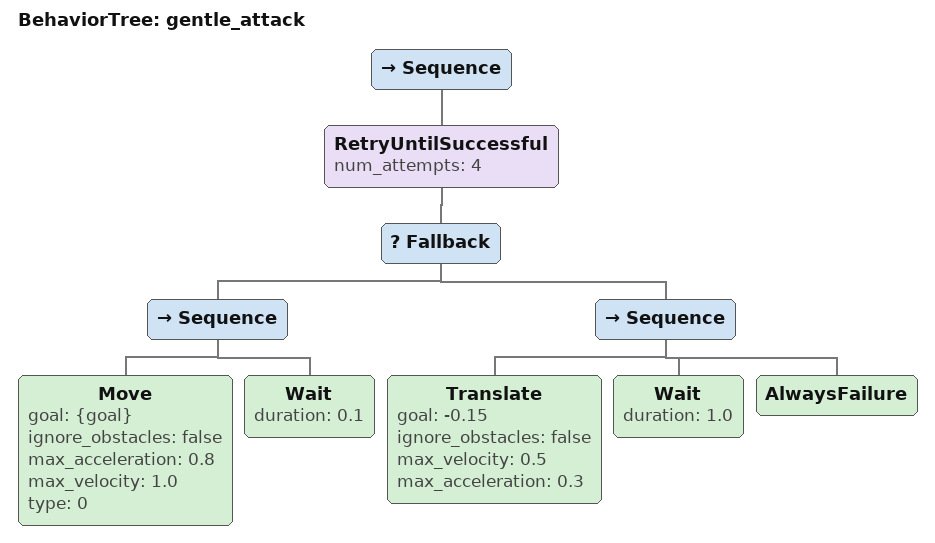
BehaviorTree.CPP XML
<?xml version="1.0" encoding="UTF-8"?>
<root BTCPP_format="4">
  <BehaviorTree ID="gentle_attack">
    <Sequence>
      <RetryUntilSuccessful num_attempts="4">
        <Fallback>
          <Sequence>
            <Move goal="{goal}"
                  ignore_obstacles="false"
                  max_acceleration="0.8"
                  max_velocity="1.0"
                  type="0"/>
            <Wait duration="0.1"/>
          </Sequence>
          <Sequence>
            <Translate goal="-0.15"
                       ignore_obstacles="false"
                       max_velocity="0.5"
                       max_acceleration="0.3"/>
            <Wait duration="1.0"/>
            <AlwaysFailure/>
          </Sequence>
        </Fallback>
      </RetryUntilSuccessful>
    </Sequence>
  </BehaviorTree>

</root>
